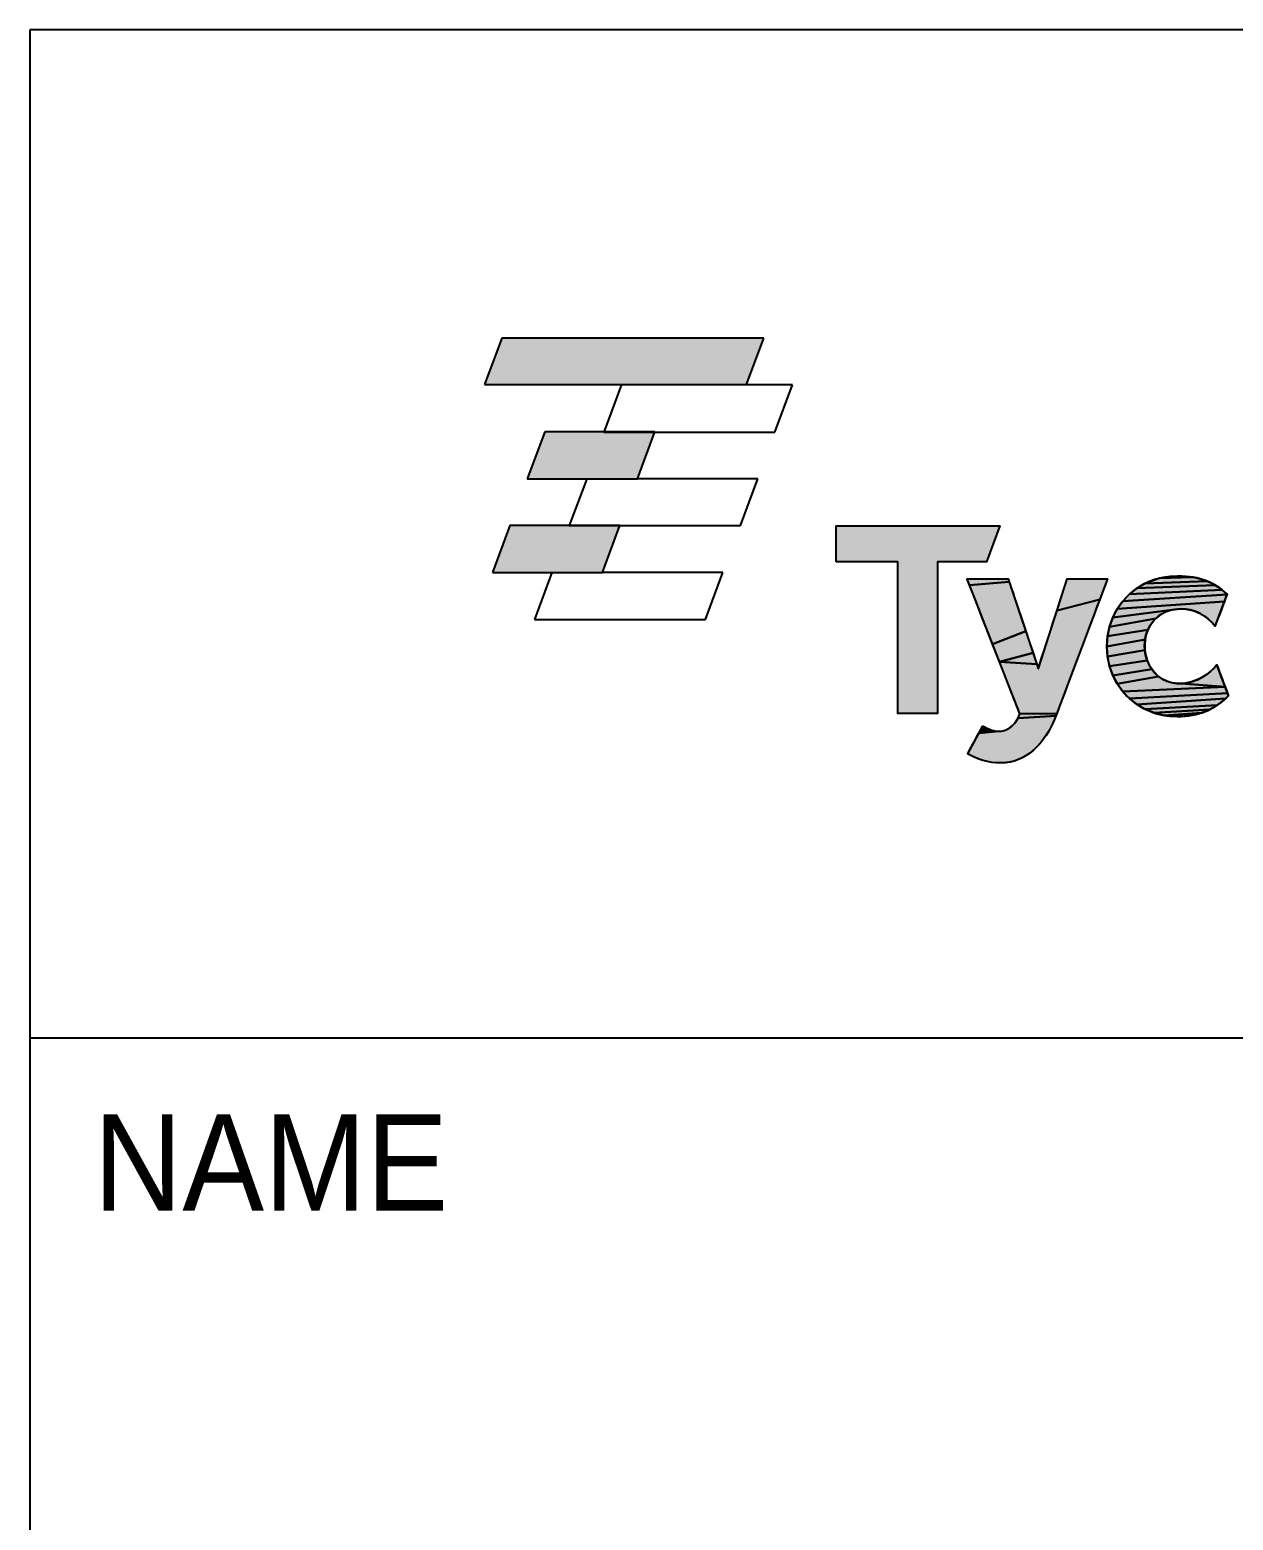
# Model space of a CAD drawing. Extents: x 0 to 420, y 0 to 297.
# Drawn here: x 273.44 to 292.38, y 20.69 to 44.16 of the extents above; entities that cross this region are included whole.
import ezdxf

# ---------------------------------------------------------------- set-up
doc = ezdxf.new("R2010")
doc.units = 0
doc.header["$LTSCALE"] = 23.1
doc.layers.get('0').update_dxf_attribs({"linetype": 'CONTINUOUS'})
doc.layers.add('DRAFT_ENTITY', color=7, linetype='CONTINUOUS')
doc.styles.get("Standard").update_dxf_attribs({"font": 'txt', "width": 0.95})

# ---------------------------------------------------------------- blocks, each defined once
blk = doc.blocks.new('15988_TYCO_ELEC_HORIZ_BL0', base_point=(298.596, 35.961))
at = {"linetype": 'CONTINUOUS'}
for points in [[(286.135, 35.784), (286.134, 36.349), (288.711, 36.349), (288.5, 35.784), (287.728, 35.784), (287.728, 33.395), (287.103, 33.395), (287.103, 35.784)], [(288.841, 35.515), (288.846, 35.499), (288.857, 35.469), (288.234, 35.414), (288.212, 35.47), (288.198, 35.505), (288.194, 35.517), (288.197, 35.517), (288.225, 35.517), (288.275, 35.517), (288.343, 35.517), (288.421, 35.517), (288.506, 35.517), (288.592, 35.517), (288.673, 35.517), (288.743, 35.517), (288.798, 35.517), (288.832, 35.517)], [(288.871, 35.425), (288.89, 35.37), (288.912, 35.305), (288.936, 35.231), (288.992, 35.064), (289.054, 34.88), (289.117, 34.692), (288.596, 34.488), (288.486, 34.768), (288.434, 34.901), (288.385, 35.027), (288.34, 35.144), (288.299, 35.248), (288.263, 35.339), (288.234, 35.414), (288.857, 35.469)], [(290.403, 35.514), (290.394, 35.489), (290.376, 35.443), (290.351, 35.376), (290.319, 35.291), (290.282, 35.191), (289.61, 35.019), (289.665, 35.191), (289.69, 35.269), (289.712, 35.338), (289.731, 35.399), (289.747, 35.448), (289.759, 35.486), (289.767, 35.509), (289.769, 35.517), (289.773, 35.517), (289.8, 35.517), (289.849, 35.517), (289.915, 35.517), (289.993, 35.517), (290.076, 35.517), (290.16, 35.517), (290.24, 35.517), (290.309, 35.517), (290.363, 35.517), (290.396, 35.517), (290.403, 35.517)], [(292.035, 35.451), (292.097, 35.418), (290.867, 35.366), (290.999, 35.443), (291.97, 35.48)], [(291.827, 35.525), (291.901, 35.505), (291.97, 35.48), (290.999, 35.443), (291.143, 35.502), (291.22, 35.524), (291.749, 35.54)], [(291.466, 35.558), (291.509, 35.559), (291.532, 35.559), (291.578, 35.558), (291.666, 35.551), (291.749, 35.54), (291.22, 35.524), (291.299, 35.541), (291.381, 35.552)], [(292.264, 35.21), (292.245, 35.158), (290.559, 35.041), (290.646, 35.163), (292.287, 35.27), (292.279, 35.249)], [(292.288, 35.273), (292.287, 35.27), (290.646, 35.163), (290.749, 35.272), (292.211, 35.341), (292.263, 35.297)], [(292.155, 35.381), (292.211, 35.341), (290.749, 35.272), (290.867, 35.366), (292.097, 35.418)], [(290.239, 35.078), (290.193, 34.954), (290.143, 34.821), (290.037, 34.539), (289.928, 34.251), (289.824, 33.973), (289.776, 33.845), (289.731, 33.726), (289.691, 33.619), (289.656, 33.526), (289.628, 33.45), (289.606, 33.393), (289.026, 33.388), (289.024, 33.391), (289.015, 33.415), (288.997, 33.461), (288.971, 33.527), (288.939, 33.61), (288.901, 33.708), (288.857, 33.819), (288.81, 33.94), (288.706, 34.206), (289.292, 34.17), (289.304, 34.133), (289.312, 34.11), (289.315, 34.101), (289.315, 34.101), (289.315, 34.101), (289.315, 34.101), (289.315, 34.102), (289.315, 34.102), (289.315, 34.102), (289.315, 34.102), (289.315, 34.102), (289.315, 34.102), (289.316, 34.102), (289.316, 34.102), (289.316, 34.104), (289.321, 34.12), (289.331, 34.151), (289.345, 34.194), (289.363, 34.249), (289.384, 34.314), (289.407, 34.388), (289.433, 34.469), (289.49, 34.646), (289.55, 34.833), (289.61, 35.019), (290.282, 35.191)], [(291.222, 34.94), (291.166, 34.893), (290.438, 34.762), (290.489, 34.907), (291.505, 35.04), (291.427, 35.029), (291.353, 35.009), (291.285, 34.978)], [(291.576, 35.042), (291.505, 35.04), (290.489, 34.907), (290.559, 35.041), (292.245, 35.158), (292.222, 35.097), (292.197, 35.031), (292.172, 34.965), (292.148, 34.902), (292.128, 34.847), (292.111, 34.805), (292.102, 34.778), (292.099, 34.773), (292.099, 34.772), (292.09, 34.783), (292.052, 34.825), (292.012, 34.865), (291.969, 34.902), (291.923, 34.935), (291.874, 34.965), (291.822, 34.99), (291.766, 35.011), (291.706, 35.027), (291.643, 35.037)], [(291.074, 34.778), (291.04, 34.711), (290.406, 34.61), (290.438, 34.762), (291.166, 34.893), (291.117, 34.839)], [(289.178, 34.511), (289.232, 34.35), (288.706, 34.206), (288.596, 34.488), (289.117, 34.692)], [(291.014, 34.638), (290.997, 34.56), (290.395, 34.45), (290.406, 34.61), (291.04, 34.711)], [(290.99, 34.479), (290.993, 34.393), (290.406, 34.29), (290.395, 34.45), (290.997, 34.56)], [(289.275, 34.22), (289.292, 34.17), (288.706, 34.206), (289.232, 34.35), (289.255, 34.28)], [(291.006, 34.31), (291.029, 34.231), (290.438, 34.138), (290.406, 34.29), (290.993, 34.393)], [(291.062, 34.158), (291.103, 34.092), (290.489, 33.994), (290.438, 34.138), (291.029, 34.231)], [(291.152, 34.032), (291.208, 33.98), (290.559, 33.861), (290.489, 33.994), (291.103, 34.092)], [(292.12, 34.153), (292.127, 34.162), (292.127, 34.161), (292.133, 34.145), (292.146, 34.111), (292.164, 34.063), (292.185, 34.006), (292.209, 33.942), (292.233, 33.877), (292.256, 33.815), (291.566, 33.868), (291.637, 33.875), (291.705, 33.889), (291.769, 33.908), (291.83, 33.932), (291.887, 33.96), (291.939, 33.991), (291.987, 34.025), (292.031, 34.061), (292.07, 34.097), (292.105, 34.134)], [(291.566, 33.868), (292.256, 33.815), (290.646, 33.739), (290.559, 33.861), (291.208, 33.98), (291.271, 33.937), (291.339, 33.904), (291.412, 33.881), (291.489, 33.869)], [(292.277, 33.76), (292.294, 33.715), (290.749, 33.631), (290.646, 33.739), (292.256, 33.815)], [(292.266, 33.633), (292.262, 33.63), (290.867, 33.539), (290.749, 33.631), (292.294, 33.715), (292.305, 33.685), (292.309, 33.674), (292.308, 33.673), (292.307, 33.672), (292.306, 33.671), (292.305, 33.67), (292.304, 33.669), (292.303, 33.668), (292.302, 33.667), (292.301, 33.666), (292.3, 33.665), (292.299, 33.664), (292.298, 33.663), (292.295, 33.661), (292.292, 33.657), (292.289, 33.654), (292.285, 33.651), (292.282, 33.648), (292.279, 33.645), (292.276, 33.642), (292.272, 33.639), (292.269, 33.636)], [(292.185, 33.564), (292.131, 33.525), (290.998, 33.462), (290.867, 33.539), (292.262, 33.63), (292.261, 33.628), (292.236, 33.606)], [(289.588, 33.345), (289.541, 33.233), (289.487, 33.128), (289.426, 33.031), (289.358, 32.942), (289.286, 32.863), (289.208, 32.793), (289.125, 32.734), (289.039, 32.686), (288.95, 32.65), (288.857, 32.627), (288.762, 32.616), (288.738, 32.616), (288.724, 32.616), (288.696, 32.617), (288.641, 32.62), (288.588, 32.625), (288.537, 32.634), (288.488, 32.644), (288.441, 32.657), (288.396, 32.671), (288.351, 32.688), (288.308, 32.707), (288.266, 32.728), (288.224, 32.75), (288.204, 32.762), (288.205, 32.765), (288.215, 32.784), (288.234, 32.817), (288.258, 32.863), (288.287, 32.916), (288.319, 32.973), (288.35, 33.031), (288.38, 33.085), (288.699, 33.115), (288.727, 33.117), (288.757, 33.121), (288.788, 33.13), (288.82, 33.143), (288.852, 33.16), (288.884, 33.182), (288.914, 33.209), (288.944, 33.241), (288.972, 33.279), (288.997, 33.324), (289.593, 33.357)], [(289.026, 33.388), (289.606, 33.393), (289.593, 33.357), (288.997, 33.324), (289.02, 33.374)], [(292.075, 33.49), (292.015, 33.457), (291.141, 33.404), (290.998, 33.462), (292.131, 33.525)], [(291.952, 33.429), (291.885, 33.404), (291.295, 33.366), (291.141, 33.404), (292.015, 33.457)], [(291.737, 33.368), (291.656, 33.356), (291.569, 33.35), (291.524, 33.349), (291.501, 33.348), (291.458, 33.349), (291.375, 33.355), (291.295, 33.366), (291.885, 33.404), (291.814, 33.384)], [(288.585, 33.134), (288.609, 33.127), (288.38, 33.085), (288.406, 33.133), (288.514, 33.16), (288.538, 33.151), (288.561, 33.142)], [(288.699, 33.115), (288.38, 33.085), (288.609, 33.127), (288.632, 33.122), (288.655, 33.118), (288.677, 33.116)], [(288.491, 33.171), (288.514, 33.16), (288.406, 33.133), (288.426, 33.17), (288.469, 33.183)], [(288.438, 33.193), (288.441, 33.198), (288.447, 33.195), (288.469, 33.183), (288.426, 33.17)]]:
    blk.add_hatch(color=2, dxfattribs=at).paths.add_polyline_path(points)
at = {"color": 2, "linetype": 'CONTINUOUS'}
for p, q in [((280.871, 39.306), (280.598, 38.576)), ((284.994, 39.306), (280.871, 39.306)), ((284.722, 38.576), (284.994, 39.306)), ((280.598, 38.576), (284.722, 38.576)), ((282.755, 38.576), (282.476, 37.827)), ((285.446, 38.568), (284.719, 38.568)), ((285.17, 37.827), (285.446, 38.568)), ((281.545, 37.828), (281.27, 37.089)), ((283.277, 37.828), (281.545, 37.828)), ((282.476, 37.827), (285.17, 37.827)), ((283.003, 37.089), (283.277, 37.828)), ((281.27, 37.089), (283.003, 37.089)), ((282.206, 37.089), (281.931, 36.353)), ((284.899, 37.089), (283.003, 37.089)), ((284.626, 36.353), (284.899, 37.089)), ((280.997, 36.354), (280.722, 35.615)), ((282.729, 36.354), (280.997, 36.354)), ((281.931, 36.353), (284.626, 36.353)), ((282.455, 35.615), (282.729, 36.354)), ((286.134, 36.349), (288.711, 36.349)), ((286.135, 35.784), (286.134, 36.349)), ((288.711, 36.349), (288.5, 35.784)), ((287.103, 35.784), (286.135, 35.784)), ((287.103, 33.395), (287.103, 35.784)), ((288.5, 35.784), (287.728, 35.784)), ((287.728, 35.784), (287.728, 33.395)), ((280.722, 35.615), (282.455, 35.615)), ((281.657, 35.615), (281.382, 34.877)), ((284.351, 35.615), (282.455, 35.615)), ((284.077, 34.877), (284.351, 35.615)), ((281.382, 34.877), (284.077, 34.877)), ((287.728, 33.395), (287.103, 33.395))]:
    blk.add_line(p, q, dxfattribs=at)
for points in [[(286.135, 35.784), (286.134, 36.349), (288.711, 36.349), (288.5, 35.784), (287.728, 35.784), (287.728, 33.395), (287.103, 33.395), (287.103, 35.784), (286.135, 35.784)], [(288.841, 35.515), (288.846, 35.499), (288.857, 35.469), (288.234, 35.414), (288.212, 35.47), (288.198, 35.505), (288.194, 35.517), (288.197, 35.517), (288.225, 35.517), (288.275, 35.517), (288.343, 35.517), (288.421, 35.517), (288.506, 35.517), (288.592, 35.517), (288.673, 35.517), (288.743, 35.517), (288.798, 35.517), (288.832, 35.517), (288.841, 35.515)], [(288.871, 35.425), (288.89, 35.37), (288.912, 35.305), (288.936, 35.231), (288.992, 35.064), (289.054, 34.88), (289.117, 34.692), (288.596, 34.488), (288.486, 34.768), (288.434, 34.901), (288.385, 35.027), (288.34, 35.144), (288.299, 35.248), (288.263, 35.339), (288.234, 35.414), (288.857, 35.469), (288.871, 35.425)], [(290.403, 35.514), (290.394, 35.489), (290.376, 35.443), (290.351, 35.376), (290.319, 35.291), (290.282, 35.191), (289.61, 35.019), (289.665, 35.191), (289.69, 35.269), (289.712, 35.338), (289.731, 35.399), (289.747, 35.448), (289.759, 35.486), (289.767, 35.509), (289.769, 35.517), (289.773, 35.517), (289.8, 35.517), (289.849, 35.517), (289.915, 35.517), (289.993, 35.517), (290.076, 35.517), (290.16, 35.517), (290.24, 35.517), (290.309, 35.517), (290.363, 35.517), (290.396, 35.517), (290.403, 35.517), (290.403, 35.514)], [(292.035, 35.451), (292.097, 35.418), (290.867, 35.366), (290.999, 35.443), (291.97, 35.48), (292.035, 35.451)], [(291.827, 35.525), (291.901, 35.505), (291.97, 35.48), (290.999, 35.443), (291.143, 35.502), (291.22, 35.524), (291.749, 35.54), (291.827, 35.525)], [(291.466, 35.558), (291.509, 35.559), (291.532, 35.559), (291.578, 35.558), (291.666, 35.551), (291.749, 35.54), (291.22, 35.524), (291.299, 35.541), (291.381, 35.552), (291.466, 35.558)], [(292.264, 35.21), (292.245, 35.158), (290.559, 35.041), (290.646, 35.163), (292.287, 35.27), (292.279, 35.249), (292.264, 35.21)], [(292.288, 35.273), (292.287, 35.27), (290.646, 35.163), (290.749, 35.272), (292.211, 35.341), (292.263, 35.297), (292.288, 35.273)], [(292.155, 35.381), (292.211, 35.341), (290.749, 35.272), (290.867, 35.366), (292.097, 35.418), (292.155, 35.381)], [(290.239, 35.078), (290.193, 34.954), (290.143, 34.821), (290.037, 34.539), (289.928, 34.251), (289.824, 33.973), (289.776, 33.845), (289.731, 33.726), (289.691, 33.619), (289.656, 33.526), (289.628, 33.45), (289.606, 33.393), (289.026, 33.388), (289.024, 33.391), (289.015, 33.415), (288.997, 33.461), (288.971, 33.527), (288.939, 33.61), (288.901, 33.708), (288.857, 33.819), (288.81, 33.94), (288.706, 34.206), (289.292, 34.17), (289.304, 34.133), (289.312, 34.11), (289.315, 34.101), (289.315, 34.101), (289.315, 34.101), (289.315, 34.101), (289.315, 34.102), (289.315, 34.102), (289.315, 34.102), (289.315, 34.102), (289.315, 34.102), (289.315, 34.102), (289.316, 34.102), (289.316, 34.102), (289.316, 34.104), (289.321, 34.12), (289.331, 34.151), (289.345, 34.194), (289.363, 34.249), (289.384, 34.314), (289.407, 34.388), (289.433, 34.469), (289.49, 34.646), (289.55, 34.833), (289.61, 35.019), (290.282, 35.191), (290.239, 35.078)], [(291.222, 34.94), (291.166, 34.893), (290.438, 34.762), (290.489, 34.907), (291.505, 35.04), (291.427, 35.029), (291.353, 35.009), (291.285, 34.978), (291.222, 34.94)], [(291.576, 35.042), (291.505, 35.04), (290.489, 34.907), (290.559, 35.041), (292.245, 35.158), (292.222, 35.097), (292.197, 35.031), (292.172, 34.965), (292.148, 34.902), (292.128, 34.847), (292.111, 34.805), (292.102, 34.778), (292.099, 34.773), (292.099, 34.772), (292.09, 34.783), (292.052, 34.825), (292.012, 34.865), (291.969, 34.902), (291.923, 34.935), (291.874, 34.965), (291.822, 34.99), (291.766, 35.011), (291.706, 35.027), (291.643, 35.037), (291.576, 35.042)], [(291.074, 34.778), (291.04, 34.711), (290.406, 34.61), (290.438, 34.762), (291.166, 34.893), (291.117, 34.839), (291.074, 34.778)], [(289.178, 34.511), (289.232, 34.35), (288.706, 34.206), (288.596, 34.488), (289.117, 34.692), (289.178, 34.511)], [(291.014, 34.638), (290.997, 34.56), (290.395, 34.45), (290.406, 34.61), (291.04, 34.711), (291.014, 34.638)], [(290.99, 34.479), (290.993, 34.393), (290.406, 34.29), (290.395, 34.45), (290.997, 34.56), (290.99, 34.479)], [(289.275, 34.22), (289.292, 34.17), (288.706, 34.206), (289.232, 34.35), (289.255, 34.28), (289.275, 34.22)], [(291.006, 34.31), (291.029, 34.231), (290.438, 34.138), (290.406, 34.29), (290.993, 34.393), (291.006, 34.31)], [(291.062, 34.158), (291.103, 34.092), (290.489, 33.994), (290.438, 34.138), (291.029, 34.231), (291.062, 34.158)], [(291.152, 34.032), (291.208, 33.98), (290.559, 33.861), (290.489, 33.994), (291.103, 34.092), (291.152, 34.032)], [(292.12, 34.153), (292.127, 34.162), (292.127, 34.161), (292.133, 34.145), (292.146, 34.111), (292.164, 34.063), (292.185, 34.006), (292.209, 33.942), (292.233, 33.877), (292.256, 33.815), (291.566, 33.868), (291.637, 33.875), (291.705, 33.889), (291.769, 33.908), (291.83, 33.932), (291.887, 33.96), (291.939, 33.991), (291.987, 34.025), (292.031, 34.061), (292.07, 34.097), (292.105, 34.134), (292.12, 34.153)], [(291.566, 33.868), (292.256, 33.815), (290.646, 33.739), (290.559, 33.861), (291.208, 33.98), (291.271, 33.937), (291.339, 33.904), (291.412, 33.881), (291.489, 33.869), (291.566, 33.868)], [(292.277, 33.76), (292.294, 33.715), (290.749, 33.631), (290.646, 33.739), (292.256, 33.815), (292.277, 33.76)], [(292.266, 33.633), (292.262, 33.63), (290.867, 33.539), (290.749, 33.631), (292.294, 33.715), (292.305, 33.685), (292.309, 33.674), (292.308, 33.673), (292.307, 33.672), (292.306, 33.671), (292.305, 33.67), (292.304, 33.669), (292.303, 33.668), (292.302, 33.667), (292.301, 33.666), (292.3, 33.665), (292.299, 33.664), (292.298, 33.663), (292.295, 33.661), (292.292, 33.657), (292.289, 33.654), (292.285, 33.651), (292.282, 33.648), (292.279, 33.645), (292.276, 33.642), (292.272, 33.639), (292.269, 33.636), (292.266, 33.633)], [(292.185, 33.564), (292.131, 33.525), (290.998, 33.462), (290.867, 33.539), (292.262, 33.63), (292.261, 33.628), (292.236, 33.606), (292.185, 33.564)], [(289.588, 33.345), (289.541, 33.233), (289.487, 33.128), (289.426, 33.031), (289.358, 32.942), (289.286, 32.863), (289.208, 32.793), (289.125, 32.734), (289.039, 32.686), (288.95, 32.65), (288.857, 32.627), (288.762, 32.616), (288.738, 32.616), (288.724, 32.616), (288.696, 32.617), (288.641, 32.62), (288.588, 32.625), (288.537, 32.634), (288.488, 32.644), (288.441, 32.657), (288.396, 32.671), (288.351, 32.688), (288.308, 32.707), (288.266, 32.728), (288.224, 32.75), (288.204, 32.762), (288.205, 32.765), (288.215, 32.784), (288.234, 32.817), (288.258, 32.863), (288.287, 32.916), (288.319, 32.973), (288.35, 33.031), (288.38, 33.085), (288.699, 33.115), (288.727, 33.117), (288.757, 33.121), (288.788, 33.13), (288.82, 33.143), (288.852, 33.16), (288.884, 33.182), (288.914, 33.209), (288.944, 33.241), (288.972, 33.279), (288.997, 33.324), (289.593, 33.357), (289.588, 33.345)], [(289.026, 33.388), (289.606, 33.393), (289.593, 33.357), (288.997, 33.324), (289.02, 33.374), (289.026, 33.388)], [(292.075, 33.49), (292.015, 33.457), (291.141, 33.404), (290.998, 33.462), (292.131, 33.525), (292.075, 33.49)], [(291.952, 33.429), (291.885, 33.404), (291.295, 33.366), (291.141, 33.404), (292.015, 33.457), (291.952, 33.429)], [(291.737, 33.368), (291.656, 33.356), (291.569, 33.35), (291.524, 33.349), (291.501, 33.348), (291.458, 33.349), (291.375, 33.355), (291.295, 33.366), (291.885, 33.404), (291.814, 33.384), (291.737, 33.368)], [(288.585, 33.134), (288.609, 33.127), (288.38, 33.085), (288.406, 33.133), (288.514, 33.16), (288.538, 33.151), (288.561, 33.142), (288.585, 33.134)], [(288.699, 33.115), (288.38, 33.085), (288.609, 33.127), (288.632, 33.122), (288.655, 33.118), (288.677, 33.116), (288.699, 33.115)], [(288.491, 33.171), (288.514, 33.16), (288.406, 33.133), (288.426, 33.17), (288.469, 33.183), (288.491, 33.171)], [(288.438, 33.193), (288.441, 33.198), (288.447, 33.195), (288.469, 33.183), (288.426, 33.17), (288.438, 33.193)]]:
    blk.add_lwpolyline(points, dxfattribs=at)
for points in [[(289.315, 34.101), (289.315, 34.101), (288.84, 35.517), (288.84, 35.517), (288.84, 35.517), (288.194, 35.517), (288.194, 35.517), (288.194, 35.517), (289.026, 33.388), (289.026, 33.388), (288.948, 33.179), (288.802, 33.115), (288.699, 33.115), (288.62, 33.115), (288.521, 33.151), (288.441, 33.198), (288.441, 33.198), (288.204, 32.762), (288.204, 32.762), (288.358, 32.671), (288.52, 32.616), (288.738, 32.616), (289.099, 32.616), (289.426, 32.913), (289.588, 33.345), (289.588, 33.345), (290.404, 35.517), (290.404, 35.517), (290.404, 35.517), (289.769, 35.517), (289.769, 35.517), (289.769, 35.517), (289.316, 34.102), (289.316, 34.102), (289.316, 34.102), (289.315, 34.101), (289.315, 34.101)], [(292.309, 33.674), (292.305, 33.67), (292.301, 33.667), (292.297, 33.663), (292.285, 33.651), (292.273, 33.64), (292.261, 33.628), (292.077, 33.461), (291.853, 33.348), (291.501, 33.348), (290.863, 33.348), (290.395, 33.84), (290.395, 34.45), (290.395, 35.06), (290.859, 35.559), (291.509, 35.559), (291.864, 35.559), (292.101, 35.452), (292.288, 35.273), (292.288, 35.273), (292.099, 34.772), (292.099, 34.772), (291.964, 34.937), (291.78, 35.059), (291.505, 35.04), (291.204, 35.019), (290.989, 34.775), (290.989, 34.458), (290.989, 34.129), (291.227, 33.867), (291.528, 33.867), (291.809, 33.867), (292.021, 34.026), (292.127, 34.162), (292.127, 34.162), (292.309, 33.674), (292.309, 33.674)]]:
    blk.add_open_spline(points, degree=3, knots=[0, 0, 0, 0, 1, 1, 1, 2, 2, 2, 3, 3, 3, 4, 4, 4, 5, 5, 5, 6, 6, 6, 7, 7, 7, 8, 8, 8, 9, 9, 9, 10, 10, 10, 11, 11, 11, 12, 12, 12, 12], dxfattribs=at)
for points in [[(280.598, 38.576), (280.871, 39.306), (284.722, 38.576), (284.994, 39.306)], [(281.27, 37.089), (281.545, 37.828), (283.003, 37.089), (283.277, 37.828)], [(280.722, 35.615), (280.997, 36.354), (282.455, 35.615), (282.729, 36.354)]]:
    blk.add_solid(points, dxfattribs=at)

msp = doc.modelspace()

# ---------------------------------------------------------------- linework, layer by layer
at = {"color": 7, "linetype": 'CONTINUOUS'}
for p, q in [((409.209, 44.159), (273.439, 44.159)), ((273.439, 44.159), (273.439, 9.234))]:
    msp.add_line(p, q, dxfattribs=at)
at = {"layer": 'DRAFT_ENTITY', "color": 7, "linetype": 'CONTINUOUS'}
msp.add_line((409.209, 28.285), (273.439, 28.285), dxfattribs=at)

# ---------------------------------------------------------------- block references
at = {"color": 2, "linetype": 'CONTINUOUS'}
msp.add_blockref('15988_TYCO_ELEC_HORIZ_BL0', (298.596, 35.961), dxfattribs=at)

# ---------------------------------------------------------------- texts
at = {"color": 2, "linetype": 'CONTINUOUS', "width": 0.95}
msp.add_text('NAME', height=1.52, dxfattribs=at).set_placement((274.445, 25.566))

doc.saveas('drawing.dxf')
